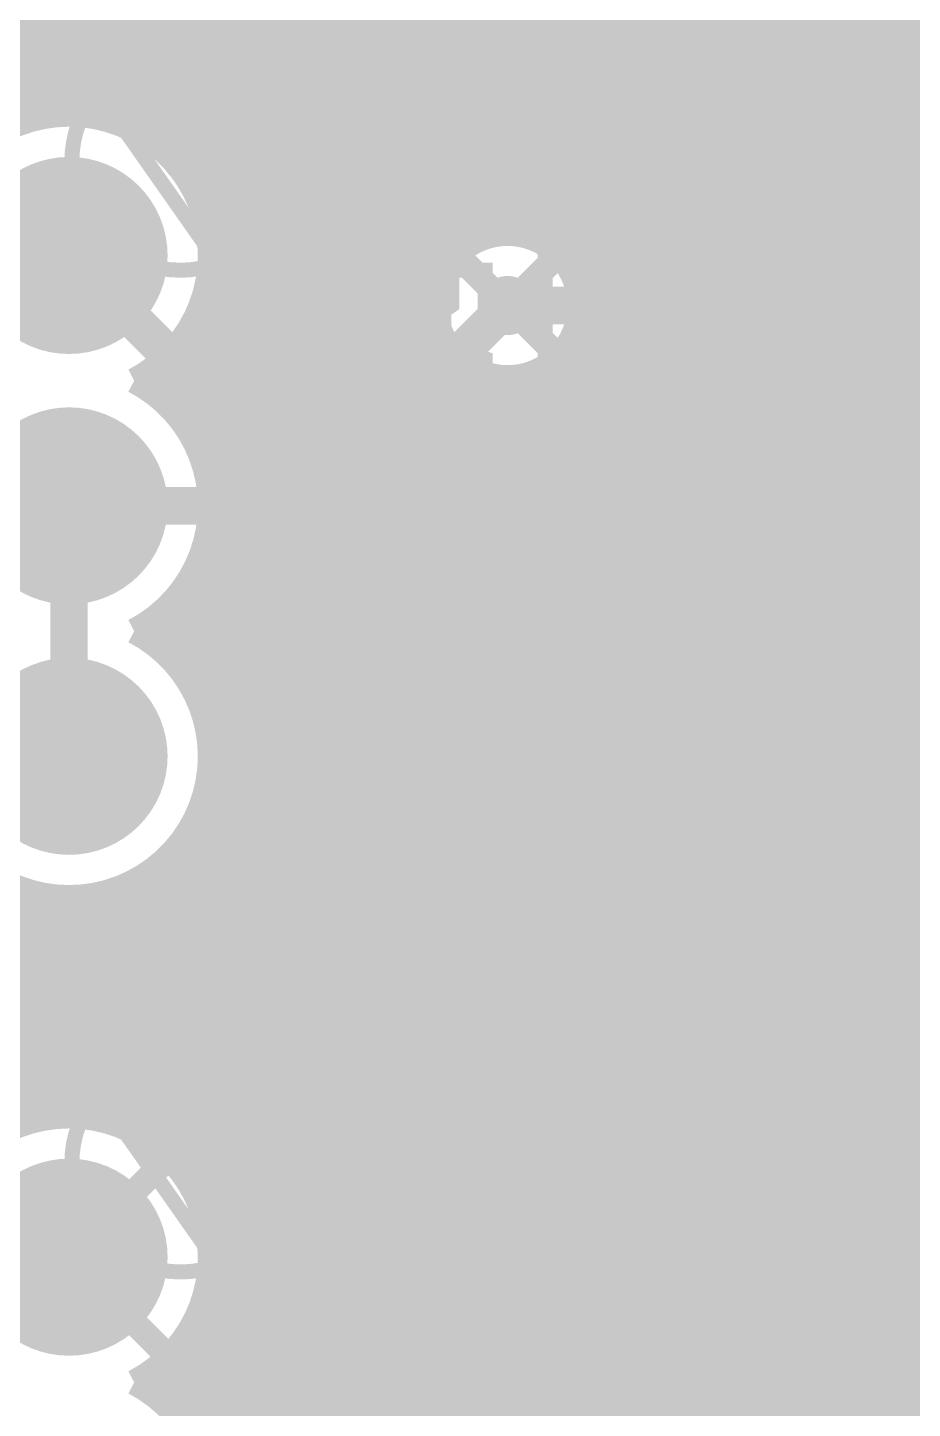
# Model space of a CAD drawing. Extents: x -11 to 221, y -93 to 178.
# Drawn here: x 35.78 to 44.74, y 114.67 to 128.68 of the extents above; entities that cross this region are included whole.
import ezdxf

# ---------------------------------------------------------------- set-up
doc = ezdxf.new("R2010")
doc.units = 0
doc.header["$MEASUREMENT"] = 0
doc.layers.get('0').update_dxf_attribs({"linetype": 'CONTINUOUS'})
for name, color, linetype in [('26-349-0_BOT', 7, 'CONTINUOUS'), ('26-349-0_DRD', 7, 'CONTINUOUS'), ('26-349-0_DRL', 2, 'CONTINUOUS'), ('26-349-0_IN1', 3, 'CONTINUOUS'), ('26-349-0_IN2', 5, 'CONTINUOUS'), ('26-349-0_SMB', 10, 'CONTINUOUS'), ('26-349-0_SMT', 14, 'CONTINUOUS'), ('26-349-0_SPT', 9, 'CONTINUOUS'), ('26-349-0_SST', 12, 'CONTINUOUS'), ('26-349-0_TOP', 11, 'CONTINUOUS'), ('THRUHOLE_TAP', 15, 'CONTINUOUS')]:
    doc.layers.add(name, color=color, linetype=linetype)

# ---------------------------------------------------------------- blocks, each defined once
blk = doc.blocks.new('ROUND_2')
at = {"const_width": 0.99949}
blk.add_lwpolyline([(-0.499744, 0, 1), (0.499744, 0, 1)], format="xyb", close=True, dxfattribs=at)
blk = doc.blocks.new('ROUND_78')
at = {"const_width": 0.29972}
blk.add_lwpolyline([(-0.14986, 0, 1), (0.14986, 0, 1)], format="xyb", close=True, dxfattribs=at)
blk = doc.blocks.new('ROUND_95')
at = {"const_width": 0.40005}
blk.add_lwpolyline([(-0.200024, 0, 1), (0.200024, 0, 1)], format="xyb", close=True, dxfattribs=at)
blk = doc.blocks.new('ROUND_101')
at = {"const_width": 0.10033}
blk.add_lwpolyline([(-0.050164, 0, 1), (0.050164, 0, 1)], format="xyb", close=True, dxfattribs=at)
blk = doc.blocks.new('ROUND_102')
at = {"const_width": 0.10033}
blk.add_lwpolyline([(-0.050164, 0, 1), (0.050164, 0, 1)], format="xyb", close=True, dxfattribs=at)
blk = doc.blocks.new('ROUND_82')
at = {"const_width": 0.29972}
blk.add_lwpolyline([(-0.14986, 0, 1), (0.14986, 0, 1)], format="xyb", close=True, dxfattribs=at)
blk = doc.blocks.new('ROUND_83')
at = {"const_width": 0.29972}
blk.add_lwpolyline([(-0.14986, 0, 1), (0.14986, 0, 1)], format="xyb", close=True, dxfattribs=at)
blk = doc.blocks.new('RECTANGLE_3')
blk.add_solid([(0.4826, 0.4064), (0.4826, -0.4064), (-0.4826, 0.4064), (-0.4826, -0.4064)])
blk = doc.blocks.new('RECTANGLE_5')
blk.add_solid([(0.63627, 0.51308), (0.63627, -0.51308), (-0.63627, 0.51308), (-0.63627, -0.51308)])
blk = doc.blocks.new('SQUARE_45')
blk.add_solid([(0.29972, 0.29972), (0.29972, -0.29972), (-0.29972, 0.29972), (-0.29972, -0.29972)])
blk = doc.blocks.new('OBLONG_59')
at = {"const_width": 0.635}
blk.add_lwpolyline([(0, 0.9525), (0, -0.9525)], dxfattribs=at)
at = {"const_width": 0.3175}
for points in [[(-0.15875, 0.9525, 1), (0.15875, 0.9525, 1)], [(-0.15875, -0.9525, 1), (0.15875, -0.9525, 1)]]:
    blk.add_lwpolyline(points, format="xyb", close=True, dxfattribs=at)
blk = doc.blocks.new('RECTANGLE_86')
blk.add_solid([(0.25019, 0.29972), (0.25019, -0.29972), (-0.25019, 0.29972), (-0.25019, -0.29972)])
blk = doc.blocks.new('ROUND_88')
at = {"const_width": 0.10033}
blk.add_lwpolyline([(-0.050164, 0, 1), (0.050164, 0, 1)], format="xyb", close=True, dxfattribs=at)

msp = doc.modelspace()

# ---------------------------------------------------------------- linework, layer by layer
at = {"layer": '26-349-0_BOT', "const_width": 0.381}
for points in [[(38.1, 108.966), (38.1, 124.46), (36.195, 126.365)], [(33.02, 101.6), (33.147, 101.6), (38.989, 107.442), (38.989, 124.206), (40.64, 125.857)]]:
    msp.add_lwpolyline(points, dxfattribs=at)
at = {"layer": '26-349-0_DRD', "const_width": 0.254}
for points in [[(39.37, 127.127), (39.37, 124.587)], [(41.91, 127.127), (39.37, 127.127)], [(41.91, 127.127), (39.37, 124.587)], [(41.91, 124.587), (39.37, 127.127)], [(41.91, 124.587), (41.91, 127.127)], [(36.195, 127), (36.195, 125.73)], [(36.83, 126.365), (35.56, 126.365)], [(39.37, 124.587), (41.91, 124.587)], [(36.195, 124.46), (36.195, 123.19)], [(36.83, 123.825), (35.56, 123.825)], [(36.195, 121.92), (36.195, 120.65)], [(40.005, 121.666), (40.005, 119.126)], [(42.545, 121.666), (40.005, 121.666)], [(42.545, 121.666), (40.005, 119.126)], [(42.545, 119.126), (40.005, 121.666)], [(40.005, 121.666), (40.005, 119.126)], [(42.545, 121.666), (40.005, 121.666)], [(42.545, 121.666), (40.005, 119.126)], [(42.545, 119.126), (40.005, 121.666)], [(42.545, 119.126), (42.545, 121.666)], [(42.545, 119.126), (42.545, 121.666)], [(36.83, 121.285), (35.56, 121.285)], [(40.005, 119.126), (42.545, 119.126)], [(40.005, 119.126), (42.545, 119.126)], [(36.195, 116.84), (36.195, 115.57)], [(36.83, 116.205), (35.56, 116.205)]]:
    msp.add_lwpolyline(points, dxfattribs=at)
at = {"layer": '26-349-0_IN1', "const_width": 0.254}
for points in [[(35.687, 144.653), (35.687, 127.70358)], [(35.9156, 144.653), (35.9156, 127.76962)], [(36.1442, 144.653), (36.1442, 127.79502)], [(36.3728, 144.653), (36.3728, 127.78486)], [(36.6014, 144.653), (36.6014, 127.7366)], [(36.83, 144.653), (36.83, 127.6477)], [(37.0586, 144.653), (37.0586, 127.50546)], [(37.2872, 144.653), (37.2872, 127.28956)], [(37.5158, 144.653), (37.5158, 126.91618)], [(37.7444, 144.653), (37.7444, 109.60608)], [(40.9448, 144.653), (40.9448, 126.52248)], [(41.1734, 144.653), (41.1734, 126.35738)], [(41.402, 144.653), (41.402, 121.11482)], [(41.6306, 144.653), (41.6306, 121.03608)], [(41.8592, 144.653), (41.8592, 120.83542)], [(42.0878, 144.653), (42.0878, 106.426)], [(42.3164, 144.653), (42.3164, 106.426)], [(42.545, 144.653), (42.545, 106.426)], [(42.7736, 144.653), (42.7736, 106.426)], [(43.0022, 144.653), (43.0022, 106.426)], [(43.2308, 144.653), (43.2308, 106.426)], [(43.4594, 144.653), (43.4594, 106.426)], [(43.688, 144.653), (43.688, 106.426)], [(43.9166, 144.653), (43.9166, 106.426)], [(44.1452, 144.653), (44.1452, 106.426)], [(44.3738, 144.653), (44.3738, 106.426)], [(44.6024, 144.653), (44.6024, 106.426)], [(44.831, 144.653), (44.831, 106.426)], [(37.973, 130.81762), (37.973, 109.68482)], [(40.7162, 130.71348), (40.7162, 126.58344)], [(38.2016, 130.4544), (38.2016, 109.6899)], [(40.4876, 130.39852), (40.4876, 126.57328)], [(38.4302, 130.23596), (38.4302, 109.61878)], [(40.259, 130.19786), (40.259, 126.48184)], [(38.6588, 130.08864), (38.6588, 109.43844)], [(38.8874, 129.99212), (38.8874, 106.426)], [(39.8018, 129.97434), (39.8018, 106.426)], [(40.0304, 130.06324), (40.0304, 126.26086)], [(39.116, 129.9337), (39.116, 106.426)], [(39.3446, 129.91338), (39.3446, 106.426)], [(39.5732, 129.92608), (39.5732, 106.426)], [(51.33086, 128.6764), (28.829, 128.6764)], [(51.28514, 128.4478), (28.829, 128.4478)], [(51.27498, 128.2192), (28.829, 128.2192)], [(51.30038, 127.9906), (28.829, 127.9906)], [(35.88004, 127.762), (28.829, 127.762)], [(51.36642, 127.762), (36.50742, 127.762)], [(51.47564, 127.5334), (37.02304, 127.5334)], [(51.64836, 127.3048), (37.2745, 127.3048)], [(51.91506, 127.0762), (37.43706, 127.0762)], [(52.54244, 126.8476), (37.54374, 126.8476)], [(48.78578, 126.619), (37.6047, 126.619)], [(40.13962, 126.3904), (37.62502, 126.3904)], [(48.5394, 126.3904), (41.14038, 126.3904)], [(39.97452, 126.1618), (37.61232, 126.1618)], [(48.4378, 126.1618), (41.30548, 126.1618)], [(39.91102, 125.9332), (37.55898, 125.9332)], [(48.42002, 125.9332), (41.36644, 125.9332)], [(37.5158, 125.81128), (37.5158, 124.37618)], [(39.92372, 125.7046), (37.465, 125.7046)], [(48.47336, 125.7046), (41.35628, 125.7046)], [(37.2872, 125.4379), (37.2872, 124.74956)], [(40.01516, 125.476), (37.31768, 125.476)], [(40.0304, 125.45314), (40.0304, 106.426)], [(41.1734, 125.35662), (41.1734, 121.1199)], [(48.62322, 125.476), (41.26484, 125.476)], [(37.0586, 125.222), (37.0586, 124.96546)], [(40.23614, 125.2474), (37.08908, 125.2474)], [(40.259, 125.23216), (40.259, 106.426)], [(65.024, 125.2474), (41.04386, 125.2474)], [(40.4876, 125.14072), (40.4876, 106.426)], [(40.7162, 125.12802), (40.7162, 120.86844)], [(40.9448, 125.19152), (40.9448, 121.04878)], [(65.024, 125.0188), (36.98494, 125.0188)], [(48.83658, 124.7902), (37.25164, 124.7902)], [(48.63592, 124.5616), (37.42182, 124.5616)], [(48.55464, 124.333), (37.53358, 124.333)], [(48.5521, 124.1044), (37.59962, 124.1044)], [(48.62322, 123.8758), (37.62502, 123.8758)], [(48.80356, 123.6472), (37.61486, 123.6472)], [(65.024, 123.4186), (37.5666, 123.4186)], [(37.5158, 123.27128), (37.5158, 121.83618)], [(55.88508, 123.19), (37.4777, 123.19)], [(37.2872, 122.8979), (37.2872, 122.20956)], [(49.66462, 122.9614), (37.33546, 122.9614)], [(49.49952, 122.7328), (37.11956, 122.7328)], [(37.0586, 122.682), (37.0586, 122.42546)], [(49.43602, 122.5042), (36.9443, 122.5042)], [(49.44872, 122.2756), (37.22878, 122.2756)], [(49.54016, 122.047), (37.40658, 122.047)], [(49.76114, 121.8184), (37.52342, 121.8184)], [(65.024, 121.5898), (37.59454, 121.5898)], [(65.024, 121.3612), (37.62502, 121.3612)], [(65.024, 121.1326), (37.6174, 121.1326)], [(40.74922, 120.904), (37.57422, 120.904)], [(65.024, 120.904), (41.80078, 120.904)], [(37.5158, 120.73128), (37.5158, 116.75618)], [(40.59936, 120.6754), (37.4904, 120.6754)], [(65.024, 120.6754), (41.95064, 120.6754)], [(37.2872, 120.3579), (37.2872, 117.12956)], [(40.54602, 120.4468), (37.35578, 120.4468)], [(65.024, 120.4468), (42.00398, 120.4468)], [(40.5638, 120.2182), (37.15004, 120.2182)], [(65.024, 120.2182), (41.98366, 120.2182)], [(37.0586, 120.142), (37.0586, 117.34546)], [(35.687, 119.94642), (35.687, 117.54358)], [(36.6014, 119.91086), (36.6014, 117.5766)], [(40.6654, 119.9896), (36.8046, 119.9896)], [(36.83, 120.0023), (36.83, 117.4877)], [(40.7162, 119.92356), (40.7162, 106.426)], [(41.8592, 119.95658), (41.8592, 106.426)], [(65.024, 119.9896), (41.88206, 119.9896)], [(40.91178, 119.761), (28.829, 119.761)], [(35.9156, 119.88038), (35.9156, 117.60962)], [(36.1442, 119.85498), (36.1442, 117.63502)], [(36.3728, 119.86514), (36.3728, 117.62486)], [(41.6306, 119.75592), (41.6306, 106.426)], [(65.024, 119.761), (41.63822, 119.761)], [(40.9448, 119.74322), (40.9448, 106.426)], [(41.1734, 119.6721), (41.1734, 106.426)], [(41.402, 119.67464), (41.402, 106.426)], [(65.024, 119.5324), (28.829, 119.5324)], [(65.024, 119.3038), (28.829, 119.3038)], [(65.024, 119.0752), (28.829, 119.0752)], [(65.024, 118.8466), (28.829, 118.8466)], [(65.024, 118.618), (28.829, 118.618)], [(65.024, 118.3894), (28.829, 118.3894)], [(65.024, 118.1608), (28.829, 118.1608)], [(51.26228, 117.9322), (28.829, 117.9322)], [(50.88382, 117.7036), (28.829, 117.7036)], [(47.09922, 117.475), (36.8554, 117.475)], [(46.94936, 117.2464), (37.17798, 117.2464)], [(46.89602, 117.0178), (37.37356, 117.0178)], [(46.9138, 116.7892), (37.50056, 116.7892)], [(47.0154, 116.5606), (37.58184, 116.5606)], [(47.26178, 116.332), (37.61994, 116.332)], [(65.024, 116.1034), (37.62248, 116.1034)], [(65.024, 115.8748), (37.58692, 115.8748)], [(49.09058, 115.6462), (37.51326, 115.6462)], [(37.5158, 115.65128), (37.5158, 114.21618)], [(48.88992, 115.4176), (37.39134, 115.4176)], [(37.2872, 115.2779), (37.2872, 114.58956)], [(48.80864, 115.189), (37.20338, 115.189)], [(37.0586, 115.062), (37.0586, 114.80546)], [(48.8061, 114.9604), (36.90112, 114.9604)], [(48.87722, 114.7318), (37.15004, 114.7318)]]:
    msp.add_lwpolyline(points, dxfattribs=at)
for points in [[(36.195, 127.79756, 0.4142136), (34.76244, 126.365)], [(37.62756, 126.365, 0.4142136), (36.195, 127.79756)], [(40.64, 126.58852, 0.4142136), (39.90848, 125.857)], [(41.37152, 125.857, 0.4142136), (40.64, 126.58852)], [(36.8554, 125.095, 0.2797956), (37.62756, 126.365)], [(39.90848, 125.857, 0.4142136), (40.64, 125.12548)], [(40.64, 125.12548, 0.4142136), (41.37152, 125.857)], [(37.62756, 123.825, 0.2797959), (36.8554, 125.095)], [(36.8554, 122.555, 0.2797956), (37.62756, 123.825)], [(37.62756, 121.285, 0.2797959), (36.8554, 122.555)], [(34.76244, 121.285, 0.4142136), (36.195, 119.85244)], [(36.195, 119.85244, 0.4142136), (37.62756, 121.285)], [(41.275, 121.12752, 0.4142136), (40.54348, 120.396)], [(41.275, 121.12752, 0.4142136), (40.54348, 120.396)], [(42.00652, 120.396, 0.4142136), (41.275, 121.12752)], [(42.00652, 120.396, 0.4142136), (41.275, 121.12752)], [(40.54348, 120.396, 0.4142136), (41.275, 119.66448)], [(40.54348, 120.396, 0.4142136), (41.275, 119.66448)], [(41.275, 119.66448, 0.4142136), (42.00652, 120.396)], [(41.275, 119.66448, 0.4142136), (42.00652, 120.396)], [(36.195, 117.63756, 0.4142136), (34.76244, 116.205)], [(37.62756, 116.205, 0.4142136), (36.195, 117.63756)], [(36.8554, 114.935, 0.2797956), (37.62756, 116.205)], [(37.62756, 113.665, 0.2797959), (36.8554, 114.935)]]:
    msp.add_lwpolyline(points, format="xyb", dxfattribs=at)
at = {"layer": '26-349-0_IN2'}
for points, const_width in [([(35.8648, 144.399), (35.8648, 127.75692)], 0.254), ([(36.0934, 144.399), (36.0934, 127.79248)], 0.254), ([(36.322, 144.399), (36.322, 127.78994)], 0.254), ([(36.5506, 144.399), (36.5506, 127.75184)], 0.254), ([(36.7792, 144.399), (36.7792, 127.67056)], 0.254), ([(37.0078, 144.399), (37.0078, 127.54356)], 0.254), ([(37.2364, 144.399), (37.2364, 127.34798)], 0.254), ([(37.465, 144.399), (37.465, 127.0254)], 0.254), ([(37.6936, 144.399), (37.6936, 109.57306)], 0.254), ([(41.1226, 144.399), (41.1226, 126.40564)], 0.254), ([(41.3512, 144.399), (41.3512, 126.02718)], 0.254), ([(41.5798, 144.399), (41.5798, 104.86644)], 0.254), ([(41.8084, 144.399), (41.8084, 99.9236)], 0.254), ([(42.037, 144.399), (42.037, 99.695)], 0.254), ([(42.2656, 144.399), (42.2656, 99.4664)], 0.254), ([(42.4942, 144.399), (42.4942, 99.2378)], 0.254), ([(42.7228, 144.399), (42.7228, 99.0092)], 0.254), ([(42.9514, 144.399), (42.9514, 98.7806)], 0.254), ([(43.18, 144.399), (43.18, 98.552)], 0.254), ([(43.4086, 144.399), (43.4086, 98.552)], 0.254), ([(43.6372, 144.399), (43.6372, 98.552)], 0.254), ([(43.8658, 144.399), (43.8658, 98.552)], 0.254), ([(44.0944, 144.399), (44.0944, 98.552)], 0.254), ([(44.323, 144.399), (44.323, 98.552)], 0.254), ([(44.5516, 144.399), (44.5516, 98.552)], 0.254), ([(44.7802, 144.399), (44.7802, 98.552)], 0.254), ([(36.195, 116.205), (34.798, 116.205), (33.147, 117.856), (33.147, 128.27), (29.337, 132.08), (22.987, 132.08), (20.701, 132.08), (15.367, 126.746), (11.938, 126.746)], 0.635), ([(36.195, 116.205), (34.798, 116.205), (33.147, 117.856), (33.147, 128.27), (29.337, 132.08), (22.987, 132.08), (29.337, 132.08), (33.147, 128.27), (33.147, 117.856), (34.798, 116.205), (36.195, 116.205)], 0.635), ([(40.894, 131.2926), (40.894, 126.5428)], 0.254), ([(37.9222, 130.94462), (37.9222, 109.67466)], 0.254), ([(40.6654, 130.62712), (40.6654, 126.58852)], 0.254), ([(38.1508, 130.5179), (38.1508, 109.69498)], 0.254), ([(38.3794, 130.2766), (38.3794, 109.64164)], 0.254), ([(40.4368, 130.34518), (40.4368, 126.55804)], 0.254), ([(38.608, 130.11658), (38.608, 109.49178)], 0.254), ([(40.2082, 130.1623), (40.2082, 126.44628)], 0.254), ([(38.8366, 130.0099), (38.8366, 107.696)], 0.254), ([(39.9796, 130.04038), (39.9796, 126.17196)], 0.254), ([(39.0652, 129.94386), (39.0652, 107.696)], 0.254), ([(39.2938, 129.91592), (39.2938, 108.62818)], 0.254), ([(39.5224, 129.921), (39.5224, 109.00664)], 0.254), ([(39.751, 129.96164), (39.751, 109.1438)], 0.254), ([(51.33086, 128.6764), (19.431, 128.6764)], 0.254), ([(51.28514, 128.4478), (19.431, 128.4478)], 0.254), ([(51.27498, 128.2192), (19.431, 128.2192)], 0.254), ([(51.30038, 127.9906), (19.431, 127.9906)], 0.254), ([(35.88004, 127.762), (19.431, 127.762)], 0.254), ([(51.36642, 127.762), (36.50742, 127.762)], 0.254), ([(51.47564, 127.5334), (37.02304, 127.5334)], 0.254), ([(51.64836, 127.3048), (37.2745, 127.3048)], 0.254), ([(51.91506, 127.0762), (37.43706, 127.0762)], 0.254), ([(52.54244, 126.8476), (37.54374, 126.8476)], 0.254), ([(64.516, 126.619), (37.6047, 126.619)], 0.254), ([(40.13962, 126.3904), (37.62502, 126.3904)], 0.254), ([(64.516, 126.3904), (41.14038, 126.3904)], 0.254), ([(39.97452, 126.1618), (37.61232, 126.1618)], 0.254), ([(64.516, 126.1618), (41.30548, 126.1618)], 0.254), ([(39.91102, 125.9332), (37.55898, 125.9332)], 0.254), ([(64.516, 125.9332), (41.36644, 125.9332)], 0.254), ([(37.465, 125.7046), (37.465, 124.4854)], 0.254), ([(39.92372, 125.7046), (37.465, 125.7046)], 0.254), ([(41.3512, 125.68428), (41.3512, 105.04678)], 0.254), ([(64.516, 125.7046), (41.35628, 125.7046)], 0.254), ([(39.9796, 125.54204), (39.9796, 109.18952)], 0.254), ([(37.2364, 125.38202), (37.2364, 124.80798)], 0.254), ([(40.01516, 125.476), (37.31768, 125.476)], 0.254), ([(64.516, 125.476), (41.26484, 125.476)], 0.254), ([(40.23614, 125.2474), (37.08908, 125.2474)], 0.254), ([(40.2082, 125.26518), (40.2082, 109.15904)], 0.254), ([(64.516, 125.2474), (41.04386, 125.2474)], 0.254), ([(41.1226, 125.30582), (41.1226, 107.696)], 0.254), ([(37.0078, 125.18644), (37.0078, 125.00356)], 0.254), ([(40.4368, 125.15342), (40.4368, 109.04728)], 0.254), ([(40.6654, 125.12548), (40.6654, 108.77296)], 0.254), ([(40.894, 125.1712), (40.894, 107.696)], 0.254), ([(64.516, 125.0188), (36.98494, 125.0188)], 0.254), ([(64.516, 124.7902), (37.25164, 124.7902)], 0.254), ([(64.516, 124.5616), (37.42182, 124.5616)], 0.254), ([(64.516, 124.333), (37.53358, 124.333)], 0.254), ([(64.516, 124.1044), (37.59962, 124.1044)], 0.254), ([(64.516, 123.8758), (37.62502, 123.8758)], 0.254), ([(64.516, 123.6472), (37.61486, 123.6472)], 0.254), ([(64.516, 123.4186), (37.5666, 123.4186)], 0.254), ([(37.465, 123.1646), (37.465, 121.9454)], 0.254), ([(64.516, 123.19), (37.4777, 123.19)], 0.254), ([(37.2364, 122.84202), (37.2364, 122.26798)], 0.254), ([(64.516, 122.9614), (37.33546, 122.9614)], 0.254), ([(64.516, 122.7328), (37.11956, 122.7328)], 0.254), ([(37.0078, 122.64644), (37.0078, 122.46356)], 0.254), ([(64.516, 122.5042), (36.9443, 122.5042)], 0.254), ([(64.516, 122.2756), (37.22878, 122.2756)], 0.254), ([(64.516, 122.047), (37.40658, 122.047)], 0.254), ([(64.516, 121.8184), (37.52342, 121.8184)], 0.254), ([(64.516, 121.5898), (37.59454, 121.5898)], 0.254), ([(64.516, 121.3612), (37.62502, 121.3612)], 0.254), ([(64.516, 121.1326), (37.6174, 121.1326)], 0.254), ([(64.516, 120.904), (37.57422, 120.904)], 0.254), ([(37.465, 120.6246), (37.465, 116.8654)], 0.254), ([(64.516, 120.6754), (37.4904, 120.6754)], 0.254), ([(64.516, 120.4468), (37.35578, 120.4468)], 0.254), ([(64.516, 120.2182), (37.15004, 120.2182)], 0.254), ([(37.2364, 120.30202), (37.2364, 117.18798)], 0.254), ([(37.0078, 120.10644), (37.0078, 117.38356)], 0.254), ([(35.8648, 119.89054), (35.8648, 117.59692)], 0.254), ([(36.5506, 119.89816), (36.5506, 117.59184)], 0.254), ([(36.7792, 119.9769), (36.7792, 117.51056)], 0.254), ([(64.516, 119.9896), (36.8046, 119.9896)], 0.254), ([(64.516, 119.761), (32.385, 119.761)], 0.254), ([(36.0934, 119.85752), (36.0934, 117.63248)], 0.254), ([(36.322, 119.85752), (36.322, 117.62994)], 0.254), ([(64.516, 119.5324), (32.385, 119.5324)], 0.254), ([(64.516, 119.3038), (32.385, 119.3038)], 0.254), ([(64.516, 119.0752), (32.385, 119.0752)], 0.254), ([(64.516, 118.8466), (32.385, 118.8466)], 0.254), ([(64.516, 118.618), (32.385, 118.618)], 0.254), ([(64.516, 118.3894), (32.385, 118.3894)], 0.254), ([(64.516, 118.1608), (32.385, 118.1608)], 0.254), ([(51.26228, 117.9322), (32.385, 117.9322)], 0.254), ([(50.88382, 117.7036), (32.385, 117.7036)], 0.254), ([(50.7492, 117.475), (36.8554, 117.475)], 0.254), ([(50.70348, 117.2464), (37.17798, 117.2464)], 0.254), ([(35.18154, 117.21592), (36.195, 116.205)], 0.254), ([(37.20592, 117.21592), (36.195, 116.205)], 0.254), ([(50.73142, 117.0178), (37.37356, 117.0178)], 0.254), ([(50.84318, 116.7892), (37.50056, 116.7892)], 0.254), ([(51.12004, 116.5606), (37.58184, 116.5606)], 0.254), ([(64.516, 116.332), (37.61994, 116.332)], 0.254), ([(35.18154, 115.19154), (36.195, 116.205)], 0.254), ([(37.20592, 115.19154), (36.195, 116.205)], 0.254), ([(64.516, 116.1034), (37.62248, 116.1034)], 0.254), ([(64.516, 115.8748), (37.58692, 115.8748)], 0.254), ([(49.09058, 115.6462), (37.51326, 115.6462)], 0.254), ([(48.88992, 115.4176), (37.39134, 115.4176)], 0.254), ([(37.465, 115.5446), (37.465, 114.3254)], 0.254), ([(48.80864, 115.189), (37.20338, 115.189)], 0.254), ([(37.2364, 115.22202), (37.2364, 114.64798)], 0.254), ([(37.0078, 115.02644), (37.0078, 114.84356)], 0.254), ([(48.8061, 114.9604), (36.90112, 114.9604)], 0.254), ([(48.87722, 114.7318), (37.15004, 114.7318)], 0.254)]:
    msp.add_lwpolyline(points, dxfattribs=dict(at, const_width=const_width))
at = {"layer": '26-349-0_IN2', "const_width": 0.254}
for points in [[(36.195, 127.79756, 0.4142136), (34.76244, 126.365)], [(37.62756, 126.365, 0.4142136), (36.195, 127.79756)], [(40.64, 126.58852, 0.4142136), (39.90848, 125.857)], [(41.37152, 125.857, 0.4142136), (40.64, 126.58852)], [(36.8554, 125.095, 0.2797956), (37.62756, 126.365)], [(39.90848, 125.857, 0.4142136), (40.64, 125.12548)], [(40.64, 125.12548, 0.4142136), (41.37152, 125.857)], [(37.62756, 123.825, 0.2797959), (36.8554, 125.095)], [(36.8554, 122.555, 0.2797956), (37.62756, 123.825)], [(37.62756, 121.285, 0.2797959), (36.8554, 122.555)], [(34.76244, 121.285, 0.4142136), (36.195, 119.85244)], [(36.195, 119.85244, 0.4142136), (37.62756, 121.285)], [(36.195, 117.63756, 0.4142136), (34.76244, 116.205)], [(37.62756, 116.205, 0.4142136), (36.195, 117.63756)], [(36.8554, 114.935, 0.2797956), (37.62756, 116.205)], [(37.62756, 113.665, 0.2797959), (36.8554, 114.935)]]:
    msp.add_lwpolyline(points, format="xyb", dxfattribs=at)
at = {"layer": '26-349-0_SST', "const_width": 0.1524}
for points in [[(42.799, 125.222), (42.799, 128.778), (41.021, 128.778), (41.021, 125.222), (42.799, 125.222)], [(42.926, 128.778), (42.926, 125.222), (44.704, 125.222), (44.704, 128.778), (42.926, 128.778)], [(34.19602, 127.58928), (33.7947, 127.58928), (33.7947, 128.59004), (38.5953, 128.59004), (38.5953, 119.05996), (33.7947, 119.05996), (33.7947, 120.06072), (34.19602, 120.06072), (34.19602, 127.58928)], [(38.1635, 126.60884), (36.9443, 128.35128)], [(36.48456, 128.03124), (37.7063, 126.2888)], [(39.9034, 127.05334), (39.9034, 126.69774), (40.07358, 126.57836), (40.24376, 126.57836), (40.4114, 126.69774), (40.4114, 127.05334), (39.3954, 127.05334)], [(39.9034, 126.75616), (39.3954, 126.57836)], [(39.56558, 126.21514), (39.3954, 126.15672), (39.3954, 125.80112), (39.56558, 125.74016), (39.9034, 125.74016), (40.07358, 125.85954), (40.07358, 126.21514), (40.4114, 126.21514), (40.4114, 125.74016)], [(39.9034, 124.96292), (40.07358, 124.90196), (40.24376, 124.90196), (40.4114, 124.96292), (40.4114, 125.31852), (40.24376, 125.37694), (40.07358, 125.37694), (39.9034, 125.31852), (39.9034, 124.96292), (39.73576, 124.90196), (39.56558, 124.90196), (39.3954, 124.96292), (39.3954, 125.31852), (39.56558, 125.37694), (39.73576, 125.37694), (39.9034, 125.31852)], [(41.021, 124.968), (41.021, 121.412), (42.799, 121.412), (42.799, 124.968), (41.021, 124.968)], [(39.1795, 124.6505), (39.1795, 121.7295), (40.8178, 121.7295), (40.8178, 124.6505), (39.1795, 124.6505)], [(43.8023, 123.77166), (43.63466, 123.83262), (43.63466, 124.18822), (43.8023, 124.24664), (44.48048, 124.24664), (44.65066, 124.18822), (44.65066, 123.83262), (44.48048, 123.77166)], [(43.97248, 122.93346), (43.97248, 123.40844), (44.65066, 123.17222), (44.65066, 123.05284), (43.63466, 123.05284)], [(44.14266, 122.15622), (44.3103, 122.09526), (44.48048, 122.09526), (44.65066, 122.15622), (44.65066, 122.51182), (44.48048, 122.57024), (44.3103, 122.57024), (44.14266, 122.51182), (44.14266, 122.15622), (43.97248, 122.09526), (43.8023, 122.09526), (43.63466, 122.15622), (43.63466, 122.51182), (43.8023, 122.57024), (43.97248, 122.57024), (44.14266, 122.51182)], [(39.1795, 121.4755), (39.1795, 118.5545), (40.8178, 118.5545), (40.8178, 121.4755), (39.1795, 121.4755)], [(41.1353, 120.46966), (40.96766, 120.53062), (40.96766, 120.88622), (41.1353, 120.94464), (41.81348, 120.94464), (41.98366, 120.88622), (41.98366, 120.53062), (41.81348, 120.46966)], [(41.30548, 119.63146), (41.30548, 120.10644), (41.98366, 119.87022), (41.98366, 119.75084), (40.96766, 119.75084)], [(40.96766, 118.91264), (40.96766, 119.14886)], [(40.96766, 119.03202), (41.98366, 119.03202), (41.81348, 119.14886)], [(34.19602, 117.42928), (33.7947, 117.42928), (33.7947, 118.43004), (38.5953, 118.43004), (38.5953, 108.89996), (33.7947, 108.89996), (33.7947, 109.90072), (34.19602, 109.90072), (34.19602, 117.42928)], [(38.1635, 116.44884), (36.9443, 118.19128)], [(40.32758, 117.68836), (40.1574, 117.74932), (40.1574, 118.10492), (40.32758, 118.16334), (41.00576, 118.16334), (41.1734, 118.10492), (41.1734, 117.74932), (41.00576, 117.68836)], [(36.48456, 117.87124), (37.7063, 116.1288)], [(53.6575, 111.9251), (41.5798, 111.9251), (41.5798, 117.6274), (52.4891, 117.6274), (53.6575, 116.459), (53.6575, 111.9251)], [(40.49776, 116.85016), (40.49776, 117.32514), (41.1734, 117.08892), (41.1734, 116.96954), (40.1574, 116.96954)], [(38.9636, 117.26926), (38.79342, 117.21084), (38.79342, 116.97208), (38.9636, 116.91366), (39.13378, 116.79428), (39.64178, 116.79428), (39.80942, 116.85524), (39.80942, 117.21084), (39.64178, 117.26926), (38.9636, 117.26926)], [(39.13378, 117.03304), (38.79342, 116.79428)], [(40.32758, 116.48694), (40.1574, 116.36756), (40.1574, 116.13134), (40.32758, 116.01196), (40.49776, 116.01196), (40.83558, 116.25072), (41.1734, 116.01196), (41.1734, 116.48694)], [(38.9636, 116.43106), (38.79342, 116.37264), (38.79342, 116.01704), (38.9636, 115.95608), (39.30142, 115.95608), (39.4716, 116.07546), (39.4716, 116.43106), (39.80942, 116.43106), (39.80942, 115.95608)], [(39.51732, 115.63096), (38.8366, 115.63096), (38.8366, 112.96904), (38.9382, 112.96904)], [(40.4622, 115.63096), (41.1734, 115.63096), (41.1734, 112.96904), (41.09212, 112.96904)]]:
    msp.add_lwpolyline(points, dxfattribs=at)
for points in [[(36.9443, 128.3462, 0.1294084), (36.48596, 128.02498)], [(37.3253, 128.41478, 0.0887074), (36.94414, 128.34662)], [(38.42512, 127.31496, 0.4142136), (37.3253, 128.41478)], [(36.48456, 128.03124, 0.1773556), (36.2241, 127.32004)], [(36.22548, 127.31496, 0.4142136), (37.3253, 126.21514)], [(38.1635, 126.60376, 0.1777405), (38.42456, 127.31496)], [(37.7063, 126.28372, 0.1290284), (38.16358, 126.60369)], [(37.3253, 126.21514, 0.0887068), (37.70645, 126.2833)], [(36.9443, 118.1862, 0.1294084), (36.48596, 117.86498)], [(37.3253, 118.25478, 0.0887074), (36.94414, 118.18662)], [(38.42512, 117.15496, 0.4142136), (37.3253, 118.25478)], [(36.48456, 117.87124, 0.1773556), (36.2241, 117.16004)], [(36.22548, 117.15496, 0.4142136), (37.3253, 116.05514)], [(38.1635, 116.44376, 0.1777405), (38.42456, 117.15496)], [(37.7063, 116.12372, 0.1290284), (38.16358, 116.44369)], [(37.3253, 116.05514, 0.0887068), (37.70645, 116.1233)]]:
    msp.add_lwpolyline(points, format="xyb", dxfattribs=at)
at = {"layer": '26-349-0_TOP', "const_width": 0.381}
for points in [[(41.91, 128.016), (41.91, 132.588), (43.67276, 134.35076), (43.815, 134.35076)], [(43.815, 132.34924), (43.815, 128.016)], [(40.005, 123.9012), (39.878, 124.0282), (39.878, 128.651), (39.37, 129.159), (39.37, 131.445)], [(41.91, 128.016), (41.91, 127.635), (42.545, 127), (46.609, 127), (47.625, 128.016)], [(40.64, 125.857), (41.783, 125.857), (41.91, 125.984)], [(41.91, 124.206), (43.561, 124.206), (43.815, 124.46), (43.815, 125.984)], [(45.72, 125.984), (43.815, 125.984)], [(40.005, 123.9012), (39.9288, 123.825), (36.195, 123.825)], [(36.195, 123.825), (36.195, 121.285)], [(40.005, 122.4788), (41.6052, 122.4788), (41.91, 122.174)], [(41.91, 122.174), (42.545, 121.539), (42.545, 119.38)], [(45.72, 122.174), (41.91, 122.174)], [(41.275, 120.396), (40.9448, 120.7262), (40.005, 120.7262)], [(40.005, 120.7262), (40.9448, 120.7262), (41.275, 120.396)], [(27.305, 119.634), (27.432, 119.507), (37.719, 119.507), (38.608, 118.618), (38.608, 114.808), (39.116, 114.3), (51.435, 114.3)], [(43.815, 119.38), (43.815, 117.729), (43.053, 116.967), (40.767, 116.967), (40.005, 117.729), (40.005, 115.22456)], [(40.005, 119.3038), (40.005, 117.729), (40.005, 115.22456)]]:
    msp.add_lwpolyline(points, dxfattribs=at)

# ---------------------------------------------------------------- block references
at = {"layer": '26-349-0_BOT'}
for name, p in [('ROUND_2', (36.195, 126.365)), ('ROUND_78', (40.64, 125.857)), ('ROUND_2', (36.195, 123.825)), ('ROUND_2', (36.195, 121.285)), ('ROUND_78', (41.275, 120.396)), ('ROUND_2', (36.195, 116.205))]:
    msp.add_blockref(name, p, dxfattribs=at)
at = {"layer": '26-349-0_DRL'}
for name, p in [('ROUND_95', (36.195, 126.365)), ('ROUND_101', (40.64, 125.857)), ('ROUND_95', (36.195, 123.825)), ('ROUND_95', (36.195, 121.285)), ('ROUND_102', (41.275, 120.396)), ('ROUND_95', (36.195, 116.205))]:
    msp.add_blockref(name, p, dxfattribs=at)
at = {"layer": '26-349-0_IN1'}
for name, p in [('ROUND_2', (36.195, 126.365)), ('ROUND_83', (40.64, 125.857)), ('ROUND_2', (36.195, 123.825)), ('ROUND_2', (36.195, 121.285)), ('ROUND_82', (41.275, 120.396)), ('ROUND_2', (36.195, 116.205))]:
    msp.add_blockref(name, p, dxfattribs=at)
at = {"layer": '26-349-0_IN2'}
for name, p in [('ROUND_2', (36.195, 126.365)), ('ROUND_83', (40.64, 125.857)), ('ROUND_2', (36.195, 123.825)), ('ROUND_2', (36.195, 121.285)), ('ROUND_82', (41.275, 120.396)), ('ROUND_2', (36.195, 116.205))]:
    msp.add_blockref(name, p, dxfattribs=at)
at = {"layer": '26-349-0_SMB'}
for p in [(36.195, 126.365), (36.195, 123.825), (36.195, 121.285), (36.195, 116.205)]:
    msp.add_blockref('ROUND_2', p, dxfattribs=at)
at = {"layer": '26-349-0_SMT'}
for name, p in [('RECTANGLE_5', (41.91, 128.016)), ('RECTANGLE_5', (43.815, 128.016)), ('ROUND_2', (36.195, 126.365)), ('RECTANGLE_5', (41.91, 125.984)), ('RECTANGLE_5', (43.815, 125.984)), ('ROUND_2', (36.195, 123.825)), ('RECTANGLE_5', (41.91, 124.206)), ('RECTANGLE_3', (40.005, 123.9012)), ('RECTANGLE_3', (40.005, 122.4788)), ('RECTANGLE_5', (41.91, 122.174)), ('ROUND_2', (36.195, 121.285)), ('RECTANGLE_3', (40.005, 120.7262)), ('OBLONG_59', (42.545, 119.38)), ('OBLONG_59', (43.815, 119.38)), ('RECTANGLE_3', (40.005, 119.3038)), ('ROUND_2', (36.195, 116.205)), ('SQUARE_45', (40.005, 115.22456))]:
    msp.add_blockref(name, p, dxfattribs=at)
at = {"layer": '26-349-0_SPT'}
for name, p in [('RECTANGLE_5', (41.91, 128.016)), ('RECTANGLE_5', (43.815, 128.016)), ('RECTANGLE_5', (41.91, 125.984)), ('RECTANGLE_5', (43.815, 125.984)), ('RECTANGLE_5', (41.91, 124.206)), ('RECTANGLE_3', (40.005, 123.9012)), ('RECTANGLE_3', (40.005, 122.4788)), ('RECTANGLE_5', (41.91, 122.174)), ('RECTANGLE_3', (40.005, 120.7262)), ('OBLONG_59', (42.545, 119.38)), ('OBLONG_59', (43.815, 119.38)), ('RECTANGLE_3', (40.005, 119.3038)), ('RECTANGLE_86', (40.005, 115.22456))]:
    msp.add_blockref(name, p, dxfattribs=at)
at = {"layer": '26-349-0_TOP'}
for name, p in [('RECTANGLE_5', (41.91, 128.016)), ('RECTANGLE_5', (43.815, 128.016)), ('ROUND_2', (36.195, 126.365)), ('RECTANGLE_5', (41.91, 125.984)), ('RECTANGLE_5', (43.815, 125.984)), ('ROUND_78', (40.64, 125.857)), ('ROUND_2', (36.195, 123.825)), ('RECTANGLE_5', (41.91, 124.206)), ('RECTANGLE_3', (40.005, 123.9012)), ('RECTANGLE_3', (40.005, 122.4788)), ('RECTANGLE_5', (41.91, 122.174)), ('ROUND_2', (36.195, 121.285)), ('RECTANGLE_3', (40.005, 120.7262)), ('ROUND_78', (41.275, 120.396)), ('OBLONG_59', (42.545, 119.38)), ('OBLONG_59', (43.815, 119.38)), ('RECTANGLE_3', (40.005, 119.3038)), ('ROUND_2', (36.195, 116.205)), ('SQUARE_45', (40.005, 115.22456))]:
    msp.add_blockref(name, p, dxfattribs=at)
at = {"layer": 'THRUHOLE_TAP'}
for name, p in [('ROUND_95', (36.195, 126.365)), ('ROUND_88', (40.64, 125.857)), ('ROUND_95', (36.195, 123.825)), ('ROUND_95', (36.195, 121.285)), ('ROUND_88', (41.275, 120.396)), ('ROUND_95', (36.195, 116.205))]:
    msp.add_blockref(name, p, dxfattribs=at)

doc.saveas('drawing.dxf')
